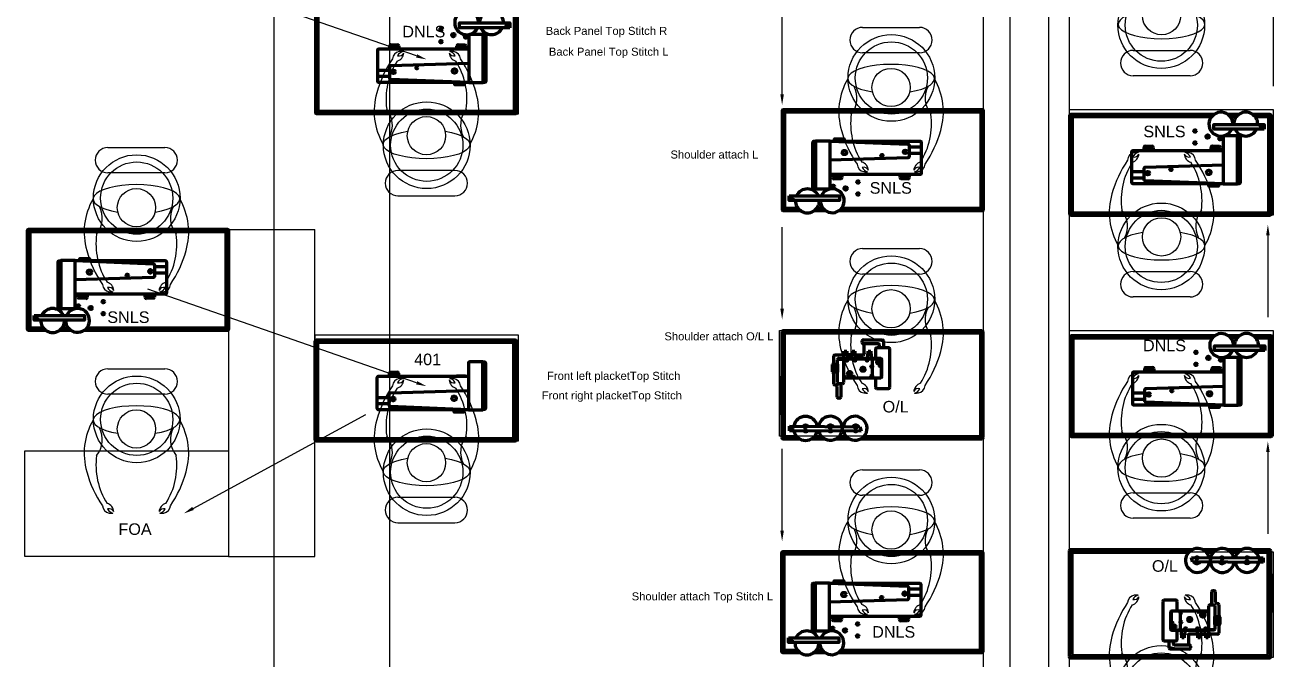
# Model space of a CAD drawing. Header units: feet. Extents: x 200 to 992, y 45 to 257.
# Drawn here: x 361.5 to 383.11, y 151.62 to 162.59 of the extents above; entities that cross this region are included whole.
import ezdxf

# ---------------------------------------------------------------- set-up
doc = ezdxf.new("R2010")
doc.units = ezdxf.units.FT
doc.header["$MEASUREMENT"] = 0
for name, color, linetype in [('401', 157, 'Continuous'), ('assembly operations', 80, 'Continuous'), ('beampillar', 80, 'Continuous'), ('dimension', 100, 'Continuous'), ('machines', 21, 'Continuous'), ('ol mc', 190, 'Continuous'), ('prep side', 220, 'Continuous'), ('shank', 77, 'Continuous')]:
    doc.layers.add(name, color=color, linetype=linetype)
doc.styles.get("Standard").update_dxf_attribs({"font": 'arial.ttf'})

# ---------------------------------------------------------------- blocks, each defined once
blk = doc.blocks.new('Arrow')
at = {"linetype": 'ByBlock', "lineweight": -2}
blk.add_lwpolyline([(19.992, 74.917), (15.339, 76.537)], dxfattribs=at)
blk.add_solid([(20.002, 74.945), (20.162, 74.858), (19.982, 74.889)])
blk = doc.blocks.new('arrow 2')
at = {"linetype": 'ByBlock', "lineweight": -2}
blk.add_lwpolyline([(16.121, 72.812), (19.11, 74.436)], dxfattribs=at)
blk.add_solid([(16.136, 72.785), (15.963, 72.726), (16.107, 72.838)])
blk = doc.blocks.new('snls block')
at = {"layer": 'machines', "linetype": 'ByBlock', "lineweight": 100}
for p, q in [((54.586, 84.152), (54.586, 84.133)), ((54.586, 84.152), (54.605, 84.152)), ((54.607, 84.133), (54.605, 84.152)), ((54.888, 84.077), (54.681, 84.077)), ((54.889, 83.97), (54.681, 83.97)), ((53.361, 83.553), (53.361, 83.605)), ((53.361, 83.605), (53.517, 83.605)), ((53.378, 83.57), (53.378, 83.605)), ((53.497, 83.533), (53.382, 83.533)), ((53.48, 83.549), (53.398, 83.549)), ((53.501, 83.605), (53.501, 83.57)), ((53.517, 83.605), (53.517, 83.553)), ((54.524, 83.553), (54.524, 83.605)), ((54.524, 83.605), (54.681, 83.605)), ((54.541, 83.57), (54.541, 83.605)), ((54.66, 83.533), (54.545, 83.533)), ((54.643, 83.549), (54.562, 83.549)), ((54.664, 83.605), (54.664, 83.57)), ((54.681, 83.605), (54.681, 83.553))]:
    blk.add_line(p, q, dxfattribs=at)
for points in [[(53.469, 82.981), (55.947, 82.981, 0.414214), (55.968, 83.002), (55.968, 84.703, 0.414214), (55.947, 84.724), (52.502, 84.724, 0.414214), (52.482, 84.703), (52.482, 83.002, 0.414214), (52.502, 82.981), (52.798, 82.981)], [(53.513, 83.023), (55.905, 83.023, 0.414214), (55.926, 83.043), (55.926, 84.662, 0.414214), (55.905, 84.683), (52.544, 84.683, 0.414214), (52.523, 84.662), (52.523, 83.043, 0.414214), (52.544, 83.023), (52.755, 83.023)]]:
    blk.add_lwpolyline(points, format="xyb", dxfattribs=at)
for points in [[(53.063, 83.355), (53.037, 83.355, -0.414214), (53.016, 83.375), (53.016, 84.161, -0.414214), (53.037, 84.182), (53.063, 84.182)], [(53.312, 84.185), (53.063, 84.185), (53.063, 83.355), (53.291, 83.355, 0.414214), (53.312, 83.375)], [(53.312, 84.185), (54.661, 84.131, -0.402601), (54.681, 84.11), (54.681, 83.914, -0.405445), (54.661, 83.893), (53.312, 83.853)], [(53.312, 84.185), (54.868, 84.185, -0.414214), (54.889, 84.164), (54.889, 83.624, -0.414214), (54.868, 83.604), (53.312, 83.604)]]:
    blk.add_lwpolyline(points, format="xyb", close=True, dxfattribs=at)
for points in [[(53.557, 84.185), (53.392, 84.185), (53.392, 84.225), (53.557, 84.225)], [(53.505, 84.185), (53.404, 84.185), (53.404, 84.222), (53.505, 84.222)], [(52.603, 83.237), (53.474, 83.237), (53.474, 83.154), (52.603, 83.154)], [(52.603, 83.237), (53.474, 83.237), (53.474, 83.154), (52.603, 83.154)]]:
    blk.add_lwpolyline(points, close=True, dxfattribs=at)
for points in [[(53.042, 82.981), (53.23, 82.981)], [(53.085, 83.023), (53.186, 83.023)]]:
    blk.add_lwpolyline(points, dxfattribs=at)
for centre, radius in [((53.56, 83.986), 0.0369), ((54.212, 83.931), 0.0196), ((54.613, 83.999), 0.0303), ((53.366, 83.399), 0.0206), ((53.796, 83.476), 0.0206), ((52.644, 83.202), 0.0219), ((52.644, 83.202), 0.0219), ((53.58, 83.365), 0.0285), ((53.796, 83.267), 0.0206)]:
    blk.add_circle(centre, radius, dxfattribs=at)
for centre, radius, start, end in [((53.382, 83.553), 0.0208, 180, 270), ((53.398, 83.57), 0.0208, 180, 270), ((53.48, 83.57), 0.0208, 270, 0), ((53.497, 83.553), 0.0208, 270, 0), ((54.545, 83.553), 0.0208, 180, 270), ((54.562, 83.57), 0.0208, 180, 270), ((54.643, 83.57), 0.0208, 270, 0), ((54.66, 83.553), 0.0208, 270, 0), ((52.92, 83.149), 0.207, 25.1747, 154.8253), ((53.35, 83.151), 0.207, 179.1324, 155.4718), ((52.92, 83.149), 0.207, 178.5457, 1.4543)]:
    blk.add_arc(centre, radius, start, end, dxfattribs=at)
blk = doc.blocks.new('sewing line')
for p, q in [((-157.5673, 17.10604), (-157.5673, 11.44597)), ((-157.5673, 17.10456), (-156.0673, 17.10456)), ((-156.0673, 11.44597), (-156.0673, 17.10604)), ((-157.5673, 11.44597), (-156.0673, 11.44597))]:
    blk.add_line(p, q)
for points in [[(-143.00379, 2.03551), (-143.00379, 65.14488), (-144.50379, 65.14488), (-144.50379, 2.03551)], [(-146.58825, 20.60349), (-145.60395, 20.60349)], [(-145.60395, 20.16416), (-146.58825, 20.16416)], [(-141.90364, 20.2062), (-140.91934, 20.2062)], [(-140.91934, 19.76687), (-141.90364, 19.76687)], [(-159.65176, 18.52398), (-158.66746, 18.52398)], [(-158.66746, 18.08465), (-159.65176, 18.08465)], [(-153.64682, 18.12736), (-154.63112, 18.12736)], [(-154.63112, 17.68803), (-153.64682, 17.68803)], [(-146.58825, 16.77352), (-145.60395, 16.77352)], [(-145.60395, 16.33419), (-146.58825, 16.33419)], [(-141.90364, 16.3762), (-140.91934, 16.3762)], [(-140.91934, 15.93687), (-141.90364, 15.93687)], [(-159.65176, 14.69398), (-158.66746, 14.69398)], [(-158.66746, 14.25465), (-159.65176, 14.25465)], [(-146.58825, 12.94352), (-145.60395, 12.94352)], [(-141.90364, 12.5462), (-140.91934, 12.5462)], [(-153.64682, 12.46728), (-154.63112, 12.46728)], [(-145.60395, 12.50419), (-146.58825, 12.50419)], [(-140.91934, 12.10687), (-141.90364, 12.10687)], [(-154.63112, 12.02953), (-153.64682, 12.02953)]]:
    blk.add_lwpolyline(points)
at = {"linetype": 'ByBlock', "lineweight": -2}
for points in [[(-139.48316, 20.99981), (-139.48316, 19.58635)], [(-147.98115, 19.44647), (-147.98115, 20.85993)], [(-147.98115, 15.73246), (-147.98115, 17.14592)], [(-139.57244, 17.00275), (-139.57244, 15.58929)], [(-147.98115, 11.89379), (-147.98115, 13.30725)], [(-139.57244, 13.2525), (-139.57244, 11.83904)]]:
    blk.add_lwpolyline(points, dxfattribs=at)
for points in [[(-152.54667, 20.93604), (-156.0673, 20.93604), (-156.0673, 19.10597), (-152.54667, 19.10597)], [(-143.00379, 19.18488), (-139.48316, 19.18488), (-139.48316, 17.35481), (-143.00379, 17.35481)], [(-144.50379, 13.52551), (-148.02443, 13.52551), (-148.02443, 15.35558), (-144.50379, 15.35558)], [(-143.00379, 15.35488), (-139.48316, 15.35488), (-139.48316, 13.52481), (-143.00379, 13.52481)], [(-152.54667, 15.27597), (-156.0673, 15.27597), (-156.0673, 13.4459), (-152.54667, 13.4459)], [(-157.5673, 11.44597), (-161.08794, 11.44597), (-161.08794, 13.27604), (-157.5673, 13.27604)], [(-143.00379, 11.52488), (-139.48316, 11.52488), (-139.48316, 9.69481), (-143.00379, 9.69481)]]:
    blk.add_lwpolyline(points, close=True)
for centre, radius in [((-141.41764, 20.64245), 0.75), ((-141.41764, 20.64245), 0.625), ((-141.41276, 20.80764), 0.3314), ((-146.08995, 19.72791), 0.75), ((-146.08995, 19.72791), 0.625), ((-146.09483, 19.56272), 0.3314), ((-154.13282, 18.56361), 0.75), ((-154.13282, 18.56361), 0.625), ((-154.1377, 18.7288), 0.3314), ((-159.15346, 17.6484), 0.75), ((-159.15346, 17.6484), 0.625), ((-159.15834, 17.48321), 0.3314), ((-141.41764, 16.81245), 0.75), ((-141.41764, 16.81245), 0.625), ((-141.41276, 16.97764), 0.3314), ((-146.08995, 15.89793), 0.75), ((-146.08995, 15.89793), 0.625), ((-146.09483, 15.73275), 0.3314), ((-159.15346, 13.8184), 0.75), ((-159.15346, 13.8184), 0.625), ((-159.15834, 13.65321), 0.3314), ((-154.13282, 12.90354), 0.75), ((-141.41764, 12.98245), 0.75), ((-154.13282, 12.90354), 0.625), ((-154.1377, 13.06873), 0.3314), ((-141.41764, 12.98245), 0.625), ((-141.41276, 13.14764), 0.3314), ((-146.08995, 12.06793), 0.75), ((-146.08995, 12.06793), 0.625), ((-146.09483, 11.90275), 0.3314), ((-141.41764, 9.15245), 0.75), ((-141.41764, 9.15245), 0.625)]:
    blk.add_circle(centre, radius)
for centre, radius, start, end in [((-146.58825, 20.38383), 0.21966, 90, 270), ((-145.60395, 20.38383), 0.21966, 270, 90), ((-154.5856, 20.0467), 0.14081, 100.122504, 175.609876), ((-154.68995, 20.1735), 0.16061, 285.828882, 355.212594), ((-154.50654, 20.04566), 0.1464, 104.680297, 152.481191), ((-154.61033, 20.19857), 0.08916, 253.018909, 334.439991), ((-154.5559, 19.46855), 0.71883, 89.022524, 94.34402), ((-153.66507, 20.19857), 0.08916, 205.560009, 286.981091), ((-153.58545, 20.1735), 0.16061, 184.787406, 254.171118), ((-153.7195, 19.46855), 0.71883, 85.65598, 90.977476), ((-153.76887, 20.04566), 0.1464, 27.518809, 75.319703), ((-153.6898, 20.0467), 0.14081, 4.390124, 79.877496), ((-141.90364, 19.98653), 0.21966, 90, 270), ((-140.91934, 19.98653), 0.21966, 270, 90), ((-153.13609, 18.9674), 1.92771, 145.564527, 164.848863), ((-153.60663, 19.35915), 1.23125, 147.594752, 187.866058), ((-154.66878, 19.35915), 1.23125, 352.133942, 32.405248), ((-155.13931, 18.9674), 1.92771, 15.151137, 34.435473), ((-145.87132, 19.14091), 1.12909, 149.566063, 196.497517), ((-146.31834, 19.14091), 1.12909, 343.502483, 30.433937), ((-153.91419, 19.15061), 1.12909, 163.502483, 210.433937), ((-154.36122, 19.15061), 1.12909, 329.566063, 16.497517), ((-147.12616, 19.37834), 0.44097, 321.008421, 27.632528), ((-145.0635, 19.37834), 0.44097, 152.367472, 218.991579), ((-155.16903, 18.91318), 0.44097, 332.367472, 38.991579), ((-153.10637, 18.91318), 0.44097, 141.008421, 207.632528), ((-145.56376, 18.93237), 1.23125, 172.133942, 212.405248), ((-146.6259, 18.93237), 1.23125, 327.594752, 7.866058), ((-145.09322, 19.32412), 1.92771, 195.151137, 214.435473), ((-147.09644, 19.32412), 1.92771, 325.564527, 344.848863), ((-159.65176, 18.30432), 0.21966, 90, 270), ((-158.66746, 18.30432), 0.21966, 270, 90), ((-141.86066, 18.29554), 0.14081, 100.122504, 175.609876), ((-141.96501, 18.42234), 0.16061, 285.828882, 355.212594), ((-141.78159, 18.2945), 0.1464, 104.680297, 152.481191), ((-141.88539, 18.44741), 0.08916, 253.018909, 334.439991), ((-141.83096, 17.71739), 0.71883, 89.022524, 94.34402), ((-140.94013, 18.44741), 0.08916, 205.560009, 286.981091), ((-140.86051, 18.42234), 0.16061, 184.787406, 254.171118), ((-140.99456, 17.71739), 0.71883, 85.65598, 90.977476), ((-141.04393, 18.2945), 0.1464, 27.518809, 75.319703), ((-140.96486, 18.29554), 0.14081, 4.390124, 79.877496), ((-146.54273, 18.24482), 0.14081, 184.390124, 259.877496), ((-146.64708, 18.11802), 0.16061, 4.787406, 74.171118), ((-146.56746, 18.09295), 0.08916, 25.560009, 106.981091), ((-146.46366, 18.24586), 0.1464, 207.518809, 255.319703), ((-145.54258, 18.11802), 0.16061, 105.828882, 175.212594), ((-145.6222, 18.09295), 0.08916, 73.018909, 154.439991), ((-145.726, 18.24586), 0.1464, 284.680297, 332.481191), ((-145.64693, 18.24482), 0.14081, 280.122504, 355.609876), ((-140.41115, 17.21624), 1.92771, 145.564527, 164.848863), ((-140.88169, 17.60799), 1.23125, 147.594752, 187.866058), ((-141.94383, 17.60799), 1.23125, 352.133942, 32.405248), ((-142.41437, 17.21624), 1.92771, 15.151137, 34.435473), ((-154.63112, 17.90769), 0.21966, 90, 270), ((-153.64682, 17.90769), 0.21966, 270, 90), ((-146.51303, 18.82297), 0.71883, 265.65598, 270.977476), ((-145.67663, 18.82297), 0.71883, 269.022524, 274.34402), ((-141.18924, 17.39945), 1.12909, 163.502483, 210.433937), ((-141.63627, 17.39945), 1.12909, 329.566063, 16.497517), ((-158.93482, 17.0614), 1.12909, 149.566063, 196.497517), ((-160.18967, 17.29883), 0.44097, 321.008421, 27.632528), ((-158.12701, 17.29883), 0.44097, 152.367472, 218.991579), ((-159.38185, 17.0614), 1.12909, 343.502483, 30.433937), ((-142.44409, 17.16202), 0.44097, 332.367472, 38.991579), ((-140.38143, 17.16202), 0.44097, 141.008421, 207.632528), ((-158.62726, 16.85286), 1.23125, 172.133942, 212.405248), ((-159.68941, 16.85286), 1.23125, 327.594752, 7.866058), ((-158.15673, 17.24461), 1.92771, 195.151137, 214.435473), ((-160.15995, 17.24461), 1.92771, 325.564527, 344.848863), ((-146.58825, 16.55385), 0.21966, 90, 270), ((-145.60395, 16.55385), 0.21966, 270, 90), ((-141.90364, 16.15653), 0.21966, 90, 270), ((-140.91934, 16.15653), 0.21966, 270, 90), ((-159.60623, 16.16531), 0.14081, 184.390124, 259.877496), ((-159.71059, 16.03851), 0.16061, 4.787406, 74.171118), ((-159.63097, 16.01344), 0.08916, 25.560009, 106.981091), ((-159.52717, 16.16635), 0.1464, 207.518809, 255.319703), ((-159.57653, 16.74346), 0.71883, 265.65598, 270.977476), ((-158.60608, 16.03851), 0.16061, 105.828882, 175.212594), ((-158.68571, 16.01344), 0.08916, 73.018909, 154.439991), ((-158.7895, 16.16635), 0.1464, 284.680297, 332.481191), ((-158.74014, 16.74346), 0.71883, 269.022524, 274.34402), ((-158.71044, 16.16531), 0.14081, 280.122504, 355.609876), ((-145.87132, 15.31094), 1.12909, 149.566063, 196.497517), ((-146.31834, 15.31094), 1.12909, 343.502483, 30.433937), ((-147.12616, 15.54837), 0.44097, 321.008421, 27.632528), ((-145.0635, 15.54837), 0.44097, 152.367472, 218.991579), ((-145.56376, 15.1024), 1.23125, 172.133942, 212.405248), ((-146.6259, 15.1024), 1.23125, 327.594752, 7.866058), ((-145.09322, 15.49415), 1.92771, 195.151137, 214.435473), ((-147.09644, 15.49415), 1.92771, 325.564527, 344.848863), ((-159.65176, 14.47432), 0.21966, 90, 270), ((-158.66746, 14.47432), 0.21966, 270, 90), ((-154.5856, 14.38662), 0.14081, 100.122504, 175.609876), ((-154.68995, 14.51343), 0.16061, 285.828882, 355.212594), ((-154.50654, 14.38558), 0.1464, 104.680297, 152.481191), ((-154.61033, 14.53849), 0.08916, 253.018909, 334.439991), ((-154.5559, 13.80847), 0.71883, 89.022524, 94.34402), ((-153.66507, 14.53849), 0.08916, 205.560009, 286.981091), ((-153.58545, 14.51343), 0.16061, 184.787406, 254.171118), ((-153.7195, 13.80847), 0.71883, 85.65598, 90.977476), ((-153.76887, 14.38558), 0.1464, 27.518809, 75.319703), ((-153.6898, 14.38662), 0.14081, 4.390124, 79.877496), ((-140.41115, 13.38624), 1.92771, 145.564527, 164.848863), ((-141.86066, 14.46554), 0.14081, 100.122504, 175.609876), ((-141.96501, 14.59234), 0.16061, 285.828882, 355.212594), ((-141.78159, 14.4645), 0.1464, 104.680297, 152.481191), ((-141.88539, 14.61741), 0.08916, 253.018909, 334.439991), ((-141.83096, 13.88739), 0.71883, 89.022524, 94.34402), ((-140.94013, 14.61741), 0.08916, 205.560009, 286.981091), ((-140.86051, 14.59234), 0.16061, 184.787406, 254.171118), ((-140.99456, 13.88739), 0.71883, 85.65598, 90.977476), ((-141.04393, 14.4645), 0.1464, 27.518809, 75.319703), ((-140.96486, 14.46554), 0.14081, 4.390124, 79.877496), ((-142.41437, 13.38624), 1.92771, 15.151137, 34.435473), ((-153.13609, 13.30733), 1.92771, 145.564527, 164.848863), ((-153.60663, 13.69908), 1.23125, 147.594752, 187.866058), ((-154.66878, 13.69908), 1.23125, 352.133942, 32.405248), ((-155.13931, 13.30733), 1.92771, 15.151137, 34.435473), ((-146.54273, 14.41485), 0.14081, 184.390124, 259.877496), ((-146.64708, 14.28804), 0.16061, 4.787406, 74.171118), ((-146.56746, 14.26298), 0.08916, 25.560009, 106.981091), ((-146.46366, 14.41589), 0.1464, 207.518809, 255.319703), ((-146.51303, 14.993), 0.71883, 265.65598, 270.977476), ((-145.54258, 14.28804), 0.16061, 105.828882, 175.212594), ((-145.6222, 14.26298), 0.08916, 73.018909, 154.439991), ((-145.726, 14.41589), 0.1464, 284.680297, 332.481191), ((-145.67663, 14.993), 0.71883, 269.022524, 274.34402), ((-145.64693, 14.41485), 0.14081, 280.122504, 355.609876), ((-140.88169, 13.77799), 1.23125, 147.594752, 187.866058), ((-141.94383, 13.77799), 1.23125, 352.133942, 32.405248), ((-141.18924, 13.56945), 1.12909, 163.502483, 210.433937), ((-141.63627, 13.56945), 1.12909, 329.566063, 16.497517), ((-158.93482, 13.2314), 1.12909, 149.566063, 196.497517), ((-160.18967, 13.46883), 0.44097, 321.008421, 27.632528), ((-158.12701, 13.46883), 0.44097, 152.367472, 218.991579), ((-159.38185, 13.2314), 1.12909, 343.502483, 30.433937), ((-153.91419, 13.49053), 1.12909, 163.502483, 210.433937), ((-154.36122, 13.49053), 1.12909, 329.566063, 16.497517), ((-155.16903, 13.25311), 0.44097, 332.367472, 38.991579), ((-153.10637, 13.25311), 0.44097, 141.008421, 207.632528), ((-142.44409, 13.33202), 0.44097, 332.367472, 38.991579), ((-140.38143, 13.33202), 0.44097, 141.008421, 207.632528), ((-158.62726, 13.02286), 1.23125, 172.133942, 212.405248), ((-159.68941, 13.02286), 1.23125, 327.594752, 7.866058), ((-158.15673, 13.41461), 1.92771, 195.151137, 214.435473), ((-160.15995, 13.41461), 1.92771, 325.564527, 344.848863), ((-146.58825, 12.72385), 0.21966, 90, 270), ((-145.60395, 12.72385), 0.21966, 270, 90), ((-141.90364, 12.32653), 0.21966, 90, 270), ((-140.91934, 12.32653), 0.21966, 270, 90), ((-159.60623, 12.33531), 0.14081, 184.390124, 259.877496), ((-159.71059, 12.20851), 0.16061, 4.787406, 74.171118), ((-158.60608, 12.20851), 0.16061, 105.828882, 175.212594), ((-158.71044, 12.33531), 0.14081, 280.122504, 355.609876), ((-154.63112, 12.2492), 0.21966, 90, 270), ((-153.64682, 12.2492), 0.21966, 270, 90), ((-159.63097, 12.18344), 0.08916, 25.560009, 106.981091), ((-159.52717, 12.33635), 0.1464, 207.518809, 255.319703), ((-159.57653, 12.91346), 0.71883, 265.65598, 270.977476), ((-158.68571, 12.18344), 0.08916, 73.018909, 154.439991), ((-158.7895, 12.33635), 0.1464, 284.680297, 332.481191), ((-158.74014, 12.91346), 0.71883, 269.022524, 274.34402), ((-145.87132, 11.48094), 1.12909, 149.566063, 196.497517), ((-147.12616, 11.71837), 0.44097, 321.008421, 27.632528), ((-145.0635, 11.71837), 0.44097, 152.367472, 218.991579), ((-146.31834, 11.48094), 1.12909, 343.502483, 30.433937), ((-145.56376, 11.2724), 1.23125, 172.133942, 212.405248), ((-146.6259, 11.2724), 1.23125, 327.594752, 7.866058), ((-145.09322, 11.66415), 1.92771, 195.151137, 214.435473), ((-147.09644, 11.66415), 1.92771, 325.564527, 344.848863), ((-146.64708, 10.45804), 0.16061, 4.787406, 74.171118), ((-145.54258, 10.45804), 0.16061, 105.828882, 175.212594), ((-140.41115, 9.55624), 1.92771, 145.564527, 164.848863), ((-140.88169, 9.94799), 1.23125, 147.594752, 187.866058), ((-141.86066, 10.63554), 0.14081, 100.122504, 175.609876), ((-141.96501, 10.76234), 0.16061, 285.828882, 355.212594), ((-141.78159, 10.6345), 0.1464, 104.680297, 152.481191), ((-141.88539, 10.78741), 0.08916, 253.018909, 334.439991), ((-141.83096, 10.05739), 0.71883, 89.022524, 94.34402), ((-140.94013, 10.78741), 0.08916, 205.560009, 286.981091), ((-140.86051, 10.76234), 0.16061, 184.787406, 254.171118), ((-140.99456, 10.05739), 0.71883, 85.65598, 90.977476), ((-141.04393, 10.6345), 0.1464, 27.518809, 75.319703), ((-140.96486, 10.63554), 0.14081, 4.390124, 79.877496), ((-141.94383, 9.94799), 1.23125, 352.133942, 32.405248), ((-142.41437, 9.55624), 1.92771, 15.151137, 34.435473), ((-146.54273, 10.58485), 0.14081, 184.390124, 259.877496), ((-146.56746, 10.43298), 0.08916, 25.560009, 106.981091), ((-146.46366, 10.58589), 0.1464, 207.518809, 255.319703), ((-146.51303, 11.163), 0.71883, 265.65598, 270.977476), ((-145.6222, 10.43298), 0.08916, 73.018909, 154.439991), ((-145.726, 10.58589), 0.1464, 284.680297, 332.481191), ((-145.67663, 11.163), 0.71883, 269.022524, 274.34402), ((-145.64693, 10.58485), 0.14081, 280.122504, 355.609876), ((-141.18924, 9.73945), 1.12909, 163.502483, 210.433937), ((-141.63627, 9.73945), 1.12909, 329.566063, 16.497517), ((-142.44409, 9.50202), 0.44097, 332.367472, 38.991579), ((-140.38143, 9.50202), 0.44097, 141.008421, 207.632528)]:
    blk.add_arc(centre, radius, start, end)
for centre, major_axis in [((-141.41276, 20.65751), (0.75, 0)), ((-146.09483, 19.71285), (-0.75, 0)), ((-159.15834, 17.63334), (-0.75, 0)), ((-141.41276, 16.82751), (0.75, 0)), ((-146.09483, 15.88287), (-0.75, 0)), ((-159.15834, 13.80334), (-0.75, 0)), ((-141.41276, 12.99751), (0.75, 0)), ((-146.09483, 12.05287), (-0.75, 0))]:
    blk.add_ellipse(centre, major_axis=major_axis, ratio=0.33333333, start_param=2.01554376, end_param=7.4092342)
at = {"extrusion": (0, 0, -1)}
for centre in [(-154.1377, 18.57867), (-154.1377, 12.9186)]:
    blk.add_ellipse(centre, major_axis=(-0.75, 0), ratio=0.33333333, start_param=2.01554376, end_param=7.4092342, dxfattribs=at)
at = {"linetype": 'ByBlock'}
for points in [[(-147.95032, 19.44647), (-147.98115, 19.26147), (-148.01198, 19.44647)], [(-139.5416, 17.00275), (-139.57244, 17.18775), (-139.60327, 17.00275)], [(-147.95032, 15.73246), (-147.98115, 15.54746), (-148.01198, 15.73246)], [(-139.5416, 13.2525), (-139.57244, 13.4375), (-139.60327, 13.2525)], [(-147.95032, 11.89379), (-147.98115, 11.70879), (-148.01198, 11.89379)]]:
    blk.add_solid(points, dxfattribs=at)
at = {"layer": '401', "linetype": 'ByBlock', "lineweight": 100}
for p, q in [((-154.78044, 14.56539), (-154.78044, 14.61661)), ((-154.62411, 14.56539), (-154.78044, 14.56539)), ((-154.76384, 14.56539), (-154.76384, 14.60001)), ((-154.75969, 14.63736), (-154.64486, 14.63736)), ((-154.74309, 14.62076), (-154.66146, 14.62076)), ((-154.64071, 14.60001), (-154.64071, 14.56539)), ((-154.62411, 14.61661), (-154.62411, 14.56539)), ((-153.4609, 14.56539), (-153.61723, 14.56539)), ((-154.98915, 14.19961), (-154.7808, 14.19961)), ((-154.98824, 14.0934), (-154.7808, 14.0934)), ((-154.70701, 14.03677), (-154.70438, 14.01842)), ((-154.68557, 14.01842), (-154.70438, 14.01842)), ((-154.68557, 14.01842), (-154.68557, 14.03677))]:
    blk.add_line(p, q, dxfattribs=at)
for points in [[(-153.56862, 15.1889), (-156.04655, 15.1889, 0.41421356), (-156.0673, 15.16815), (-156.0673, 13.46665, 0.41421356), (-156.04655, 13.4459), (-152.60205, 13.4459, 0.41421356), (-152.5813, 13.46665), (-152.5813, 15.16815, 0.41421356), (-152.60205, 15.1889), (-153.56862, 15.1889)], [(-153.6124, 15.1474), (-156.00505, 15.1474, 0.41421356), (-156.0258, 15.12665), (-156.0258, 13.50815, 0.41421356), (-156.00505, 13.4874), (-152.64355, 13.4874, 0.41421356), (-152.6228, 13.50815), (-152.6228, 15.12665, 0.41421356), (-152.64355, 15.1474), (-153.6124, 15.1474)]]:
    blk.add_lwpolyline(points, format="xyb", dxfattribs=at)
for points in [[(-153.4113, 13.9854), (-153.1623, 13.9854), (-153.1623, 14.8154), (-153.39055, 14.8154, 0.41421356), (-153.4113, 14.79465)], [(-153.1623, 14.8154), (-153.13636, 14.8154, -0.41421356), (-153.11561, 14.79465), (-153.11561, 14.00862, -0.41421356), (-153.13636, 13.98787), (-153.1623, 13.98787)], [(-153.4113, 13.9854), (-154.96755, 13.9854, -0.41421356), (-154.9883, 14.00615), (-154.9883, 14.54565, -0.41421356), (-154.96755, 14.5664), (-153.4113, 14.5664)], [(-153.4113, 13.9854), (-154.76088, 14.03915, -0.4026014), (-154.7808, 14.05988), (-154.7808, 14.25612, -0.40544502), (-154.76067, 14.27686), (-153.4113, 14.3174)]]:
    blk.add_lwpolyline(points, format="xyb", close=True, dxfattribs=at)
for points in [[(-153.65673, 13.98486), (-153.49138, 13.98486), (-153.49138, 13.94508), (-153.65673, 13.94508)], [(-153.60468, 13.98486), (-153.50363, 13.98486), (-153.50363, 13.94814), (-153.60468, 13.94814)]]:
    blk.add_lwpolyline(points, close=True, dxfattribs=at)
for centre, radius in [((-154.71313, 14.17148), 0.0303), ((-153.65979, 14.18372), 0.03686)]:
    blk.add_circle(centre, radius, dxfattribs=at)
for centre, start, end in [((-154.75969, 14.61661), 90, 180), ((-154.74309, 14.60001), 90, 180), ((-154.66146, 14.60001), 0, 90), ((-154.64486, 14.61661), 0, 90)]:
    blk.add_arc(centre, 0.02075, start, end, dxfattribs=at)
at = {"layer": 'dimension', "linetype": 'ByBlock', "lineweight": -2}
for points in [[(-144.03531, 3.12531), (-144.03531, 52.03519)], [(-143.37074, 42.20333), (-143.37074, 2.94031)]]:
    blk.add_lwpolyline(points, dxfattribs=at)
at = {"layer": 'ol mc', "linetype": 'ByBlock', "lineweight": 100}
for p, q in [((-144.52019, 15.34972), (-147.96469, 15.34972)), ((-147.98544, 15.32897), (-147.98544, 14.56637)), ((-147.94394, 15.28747), (-147.94394, 14.6089)), ((-144.56169, 15.30822), (-147.92319, 15.30822)), ((-146.59597, 15.14636), (-146.59597, 15.1771)), ((-146.57522, 15.19785), (-146.51108, 15.19785)), ((-146.31737, 15.12561), (-146.57522, 15.12561)), ((-146.5625, 14.95856), (-146.5625, 15.12561)), ((-146.51108, 15.19785), (-146.24612, 15.19785)), ((-146.22537, 15.1771), (-146.22537, 15.05819)), ((-144.54094, 13.54447), (-144.54094, 15.28747)), ((-144.49944, 13.50297), (-144.49944, 15.32897)), ((-147.08797, 14.77527), (-147.08797, 14.91706)), ((-147.06722, 14.93781), (-146.9815, 14.93781)), ((-146.9815, 14.93781), (-146.9521, 14.93781)), ((-146.9521, 14.93781), (-146.91117, 14.93781)), ((-146.91117, 14.87144), (-146.91117, 14.95131)), ((-146.85333, 14.95131), (-146.91117, 14.95131)), ((-146.85333, 14.94301), (-146.91117, 14.94301)), ((-146.9048, 14.95131), (-146.9048, 15.00145)), ((-146.9048, 15.00145), (-146.8609, 15.00145)), ((-146.8609, 14.95131), (-146.9048, 14.95131)), ((-146.89577, 14.95131), (-146.89577, 15.00145)), ((-146.88705, 14.95131), (-146.88705, 15.00145)), ((-146.87834, 14.95131), (-146.87834, 15.00145)), ((-146.86914, 14.95131), (-146.86914, 15.00145)), ((-146.8609, 15.00145), (-146.8609, 14.95131)), ((-146.85333, 14.95131), (-146.85333, 14.87144)), ((-146.85333, 14.93781), (-146.80063, 14.93781)), ((-146.85333, 14.93781), (-146.77622, 14.93781)), ((-146.77622, 14.93781), (-146.85333, 14.93781)), ((-146.77622, 14.87144), (-146.77622, 14.95131)), ((-146.71838, 14.95131), (-146.77622, 14.95131)), ((-146.71838, 14.94301), (-146.77622, 14.94301)), ((-146.76925, 14.95131), (-146.76925, 15.00145)), ((-146.76925, 15.00145), (-146.72536, 15.00145)), ((-146.72536, 14.95131), (-146.76925, 14.95131)), ((-146.76093, 14.95131), (-146.76093, 15.00145)), ((-146.75316, 14.95131), (-146.75316, 15.00145)), ((-146.74658, 14.95131), (-146.74658, 15.00145)), ((-146.7397, 14.95131), (-146.7397, 15.00145)), ((-146.73253, 14.95131), (-146.73253, 15.00145)), ((-146.72536, 15.00145), (-146.72536, 14.95131)), ((-146.71838, 14.95131), (-146.71838, 14.87144)), ((-146.71838, 14.93781), (-146.63163, 14.93781)), ((-146.63163, 14.93781), (-146.57379, 14.93781)), ((-146.57379, 14.93781), (-146.5708, 14.93781)), ((-146.5625, 14.95856), (-146.5625, 14.94611)), ((-146.49668, 14.87144), (-146.49668, 14.95131)), ((-146.43884, 14.95131), (-146.49668, 14.95131)), ((-146.43884, 14.94301), (-146.49668, 14.94301)), ((-146.49055, 14.95131), (-146.49055, 15.00145)), ((-146.49055, 15.00145), (-146.44666, 15.00145)), ((-146.44666, 14.95131), (-146.49055, 14.95131)), ((-146.48499, 14.95131), (-146.48499, 15.00145)), ((-146.47782, 14.95131), (-146.47782, 15.00145)), ((-146.46974, 14.95131), (-146.46974, 15.00145)), ((-146.46167, 14.95131), (-146.46167, 15.00145)), ((-146.4539, 14.95131), (-146.4539, 15.00145)), ((-146.44666, 15.00145), (-146.44666, 14.95131)), ((-146.43884, 14.95131), (-146.43884, 14.87144)), ((-146.36661, 15.03744), (-146.36661, 14.87144)), ((-146.13836, 15.05819), (-146.34586, 15.05819)), ((-146.30558, 15.05819), (-146.34586, 15.05819)), ((-146.29662, 15.05819), (-146.29662, 15.10486)), ((-146.11761, 14.37344), (-146.11761, 15.03744)), ((-147.10713, 14.64392), (-147.10713, 14.76697)), ((-147.09883, 14.77527), (-147.02037, 14.77527)), ((-147.055, 14.76952), (-147.0716, 14.76952)), ((-147.055, 14.76066), (-147.0716, 14.76066)), ((-147.055, 14.74946), (-147.0716, 14.74946)), ((-147.05453, 14.73826), (-147.07113, 14.73826)), ((-147.05453, 14.72753), (-147.07113, 14.72753)), ((-147.05453, 14.71727), (-147.07113, 14.71727)), ((-147.05453, 14.7056), (-147.07113, 14.7056)), ((-147.07077, 14.63562), (-147.07077, 14.77527)), ((-147.05413, 14.69347), (-147.07073, 14.69347)), ((-147.05417, 14.63562), (-147.05417, 14.77527)), ((-147.02037, 14.4549), (-147.02037, 14.85069)), ((-147.02037, 14.77527), (-147.02037, 14.63562)), ((-146.99962, 14.87144), (-146.91642, 14.87144)), ((-146.99962, 14.86314), (-146.91642, 14.86314)), ((-146.27317, 14.87144), (-146.91642, 14.87144)), ((-146.91642, 14.87144), (-146.91642, 14.53944)), ((-146.91642, 14.87144), (-146.91642, 14.4549)), ((-146.26072, 14.86314), (-146.91642, 14.86314)), ((-146.85333, 14.87144), (-146.91117, 14.87144)), ((-146.71838, 14.87144), (-146.77622, 14.87144)), ((-146.36661, 14.87144), (-146.68634, 14.87144)), ((-146.43884, 14.87144), (-146.49668, 14.87144)), ((-146.44556, 14.73105), (-146.44556, 14.73729)), ((-146.43884, 14.87144), (-146.43884, 14.8725)), ((-146.43884, 14.8725), (-146.43884, 14.8725)), ((-146.43884, 14.8725), (-146.43884, 14.87144)), ((-146.43884, 14.87144), (-146.43884, 14.87144)), ((-146.43726, 14.74559), (-146.41842, 14.74559)), ((-146.41842, 14.72275), (-146.43726, 14.72275)), ((-146.41842, 14.53944), (-146.41842, 14.87144)), ((-146.41842, 14.74559), (-146.41842, 14.72275)), ((-146.26072, 14.54359), (-146.26072, 14.86729)), ((-146.25242, 14.56019), (-146.25242, 14.85069)), ((-147.98544, 13.89552), (-147.98544, 14.56637)), ((-147.94394, 14.6089), (-147.94394, 13.85166)), ((-147.02037, 14.63562), (-147.09883, 14.63562)), ((-147.08797, 14.43112), (-147.08797, 14.63562)), ((-147.05453, 14.64495), (-147.07113, 14.64495)), ((-147.05417, 14.63562), (-147.07077, 14.63562)), ((-147.05413, 14.68228), (-147.07073, 14.68228)), ((-147.05413, 14.66921), (-147.07073, 14.66921)), ((-147.05407, 14.65708), (-147.07067, 14.65708)), ((-146.91642, 14.53944), (-146.27317, 14.53944)), ((-146.90662, 14.53944), (-146.90662, 14.55398)), ((-146.87948, 14.53944), (-146.90662, 14.53944)), ((-146.89832, 14.56228), (-146.88778, 14.56228)), ((-146.87948, 14.55398), (-146.87948, 14.53944)), ((-146.75284, 14.53944), (-146.75284, 14.55398)), ((-146.7257, 14.53944), (-146.75284, 14.53944)), ((-146.74454, 14.56228), (-146.734, 14.56228)), ((-146.7257, 14.55398), (-146.7257, 14.53944)), ((-146.44556, 14.56118), (-146.44556, 14.56742)), ((-146.43726, 14.57572), (-146.41842, 14.57572)), ((-146.41842, 14.55288), (-146.43726, 14.55288)), ((-146.41842, 14.57572), (-146.41842, 14.55288)), ((-146.36661, 14.53944), (-146.36661, 14.37344)), ((-147.04773, 14.41037), (-147.06722, 14.41037)), ((-147.02698, 14.20586), (-147.02698, 14.38962)), ((-146.93717, 14.43415), (-146.99962, 14.43415)), ((-146.966, 14.43415), (-146.966, 14.20586)), ((-146.34586, 14.35269), (-146.13836, 14.35269)), ((-146.98675, 14.18511), (-147.00623, 14.18511)), ((-147.98544, 13.89552), (-147.98544, 13.50297)), ((-147.94394, 13.85166), (-147.94394, 13.54447)), ((-147.85546, 13.70076), (-146.63374, 13.69043)), ((-147.85546, 13.61776), (-147.85546, 13.70076)), ((-146.61517, 13.61452), (-147.85546, 13.61776)), ((-146.63374, 13.69043), (-146.61517, 13.61452)), ((-147.96469, 13.48222), (-147.67865, 13.48222)), ((-147.92319, 13.52372), (-147.73011, 13.52372)), ((-147.47293, 13.48222), (-147.24531, 13.48222)), ((-147.42147, 13.52372), (-147.29865, 13.52372)), ((-147.04722, 13.48222), (-146.81904, 13.48222)), ((-146.99388, 13.52372), (-146.8717, 13.52372)), ((-146.6182, 13.48222), (-144.52019, 13.48222)), ((-146.56554, 13.52372), (-144.56169, 13.52372)), ((-143.00983, 11.53731), (-143.00983, 9.71131)), ((-140.89106, 11.55806), (-142.98908, 11.55806)), ((-142.96833, 11.49581), (-142.96833, 9.75281)), ((-140.94372, 11.51656), (-142.94758, 11.51656)), ((-140.46205, 11.55806), (-140.69022, 11.55806)), ((-140.51539, 11.51656), (-140.63757, 11.51656)), ((-140.03634, 11.55806), (-140.26396, 11.55806)), ((-140.0878, 11.51656), (-140.21062, 11.51656)), ((-139.54458, 11.55806), (-139.83062, 11.55806)), ((-139.58608, 11.51656), (-139.77915, 11.51656)), ((-139.56533, 11.18861), (-139.56533, 11.49581)), ((-139.52383, 11.14475), (-139.52383, 11.53731)), ((-140.87553, 11.34984), (-140.8941, 11.42576)), ((-140.8941, 11.42576), (-139.6538, 11.42252)), ((-139.6538, 11.33952), (-140.87553, 11.34984)), ((-139.6538, 11.42252), (-139.6538, 11.33952)), ((-139.56533, 10.43137), (-139.56533, 11.18861)), ((-139.52383, 11.14475), (-139.52383, 10.47391)), ((-140.54327, 10.60612), (-140.54327, 10.83441)), ((-140.52252, 10.85516), (-140.50303, 10.85516)), ((-140.48228, 10.83441), (-140.48228, 10.65066)), ((-141.39165, 10.66683), (-141.39165, 10.00283)), ((-141.1634, 10.68758), (-141.3709, 10.68758)), ((-141.14265, 10.50083), (-141.14265, 10.66683)), ((-140.5721, 10.60612), (-140.50964, 10.60612)), ((-140.46153, 10.62991), (-140.44205, 10.62991)), ((-140.4213, 10.60916), (-140.4213, 10.40465)), ((-141.25685, 10.48008), (-141.25685, 10.18958)), ((-141.24855, 10.49668), (-141.24855, 10.17298)), ((-140.59285, 10.50083), (-141.2361, 10.50083)), ((-141.09085, 10.50083), (-141.09085, 10.16883)), ((-141.09085, 10.4874), (-141.072, 10.4874)), ((-141.09085, 10.46456), (-141.09085, 10.4874)), ((-141.072, 10.46456), (-141.09085, 10.46456)), ((-141.0637, 10.4791), (-141.0637, 10.47286)), ((-140.78357, 10.50083), (-140.75642, 10.50083)), ((-140.78357, 10.48629), (-140.78357, 10.50083)), ((-140.76472, 10.47799), (-140.77527, 10.47799)), ((-140.75642, 10.50083), (-140.75642, 10.48629)), ((-140.62979, 10.50083), (-140.60264, 10.50083)), ((-140.62979, 10.48629), (-140.62979, 10.50083)), ((-140.61094, 10.47799), (-140.62149, 10.47799)), ((-140.60264, 10.50083), (-140.60264, 10.48629)), ((-140.59285, 10.16883), (-140.59285, 10.58537)), ((-140.59285, 10.16883), (-140.59285, 10.50083)), ((-140.48889, 10.58537), (-140.48889, 10.18958)), ((-140.48889, 10.40465), (-140.41044, 10.40465)), ((-140.48889, 10.265), (-140.48889, 10.40465)), ((-140.4552, 10.38319), (-140.4386, 10.38319)), ((-140.45513, 10.37106), (-140.43853, 10.37106)), ((-140.45509, 10.40465), (-140.45509, 10.265)), ((-140.45509, 10.40465), (-140.43849, 10.40465)), ((-140.45473, 10.39532), (-140.43813, 10.39532)), ((-140.43849, 10.40465), (-140.43849, 10.265)), ((-140.40214, 10.39635), (-140.40214, 10.2733)), ((-139.56533, 9.75281), (-139.56533, 10.43137)), ((-139.52383, 9.71131), (-139.52383, 10.47391)), ((-141.24855, 10.17713), (-140.59285, 10.17713)), ((-141.2361, 10.16883), (-140.59285, 10.16883)), ((-141.14265, 10.00283), (-141.14265, 10.16883)), ((-141.14265, 10.16883), (-140.82293, 10.16883)), ((-141.09085, 10.31752), (-141.072, 10.31752)), ((-141.09085, 10.29468), (-141.09085, 10.31752)), ((-141.072, 10.29468), (-141.09085, 10.29468)), ((-141.07043, 10.08896), (-141.07043, 10.16883)), ((-141.07043, 10.16883), (-141.01259, 10.16883)), ((-141.07043, 10.16883), (-141.07043, 10.16883)), ((-141.07043, 10.16883), (-141.07043, 10.16777)), ((-141.07043, 10.16777), (-141.07043, 10.16883)), ((-141.07043, 10.16777), (-141.07043, 10.16777)), ((-141.0637, 10.30922), (-141.0637, 10.30298)), ((-141.01259, 10.16883), (-141.01259, 10.08896)), ((-140.79088, 10.08896), (-140.79088, 10.16883)), ((-140.79088, 10.16883), (-140.73305, 10.16883)), ((-140.73305, 10.16883), (-140.73305, 10.08896)), ((-140.65593, 10.08896), (-140.65593, 10.16883)), ((-140.65593, 10.16883), (-140.5981, 10.16883)), ((-140.5981, 10.16883), (-140.5981, 10.08896)), ((-140.50964, 10.17713), (-140.59285, 10.17713)), ((-140.50964, 10.16883), (-140.59285, 10.16883)), ((-140.41044, 10.265), (-140.48889, 10.265)), ((-140.45513, 10.358), (-140.43853, 10.358)), ((-140.45513, 10.3468), (-140.43853, 10.3468)), ((-140.45473, 10.33467), (-140.43813, 10.33467)), ((-140.45473, 10.323), (-140.43813, 10.323)), ((-140.45473, 10.31274), (-140.43813, 10.31274)), ((-140.45473, 10.30201), (-140.43813, 10.30201)), ((-140.45427, 10.29081), (-140.43767, 10.29081)), ((-140.45427, 10.27961), (-140.43767, 10.27961)), ((-140.45427, 10.27075), (-140.43767, 10.27075)), ((-140.4213, 10.265), (-140.4213, 10.12322)), ((-141.3709, 9.98208), (-141.1634, 9.98208)), ((-141.2839, 9.86318), (-141.2839, 9.98208)), ((-141.21265, 9.98208), (-141.21265, 9.93541)), ((-141.20369, 9.98208), (-141.1634, 9.98208)), ((-141.07043, 10.09726), (-141.01259, 10.09726)), ((-141.07043, 10.08896), (-141.01259, 10.08896)), ((-141.06261, 10.08896), (-141.01871, 10.08896)), ((-141.06261, 10.03882), (-141.06261, 10.08896)), ((-141.01871, 10.03882), (-141.06261, 10.03882)), ((-141.05537, 10.08896), (-141.05537, 10.03882)), ((-141.04759, 10.08896), (-141.04759, 10.03882)), ((-141.03952, 10.08896), (-141.03952, 10.03882)), ((-141.03145, 10.08896), (-141.03145, 10.03882)), ((-141.02428, 10.08896), (-141.02428, 10.03882)), ((-141.01871, 10.08896), (-141.01871, 10.03882)), ((-140.94676, 10.08172), (-140.94676, 10.09417)), ((-140.94676, 10.08172), (-140.94676, 9.91466)), ((-140.93548, 10.10247), (-140.93846, 10.10247)), ((-140.87764, 10.10247), (-140.93548, 10.10247)), ((-140.79088, 10.10247), (-140.87764, 10.10247)), ((-140.79088, 10.09726), (-140.73305, 10.09726)), ((-140.79088, 10.08896), (-140.73305, 10.08896)), ((-140.78391, 10.08896), (-140.74001, 10.08896)), ((-140.78391, 10.03882), (-140.78391, 10.08896)), ((-140.74001, 10.03882), (-140.78391, 10.03882)), ((-140.77674, 10.08896), (-140.77674, 10.03882)), ((-140.76956, 10.08896), (-140.76956, 10.03882)), ((-140.76269, 10.08896), (-140.76269, 10.03882)), ((-140.75611, 10.08896), (-140.75611, 10.03882)), ((-140.74834, 10.08896), (-140.74834, 10.03882)), ((-140.74001, 10.08896), (-140.74001, 10.03882)), ((-140.65593, 10.10247), (-140.73305, 10.10247)), ((-140.73305, 10.10247), (-140.65593, 10.10247)), ((-140.65593, 10.10247), (-140.70863, 10.10247)), ((-140.65593, 10.09726), (-140.5981, 10.09726)), ((-140.65593, 10.08896), (-140.5981, 10.08896)), ((-140.64836, 10.08896), (-140.60446, 10.08896)), ((-140.64836, 10.03882), (-140.64836, 10.08896)), ((-140.60446, 10.03882), (-140.64836, 10.03882)), ((-140.64013, 10.08896), (-140.64013, 10.03882)), ((-140.63093, 10.08896), (-140.63093, 10.03882)), ((-140.62222, 10.08896), (-140.62222, 10.03882)), ((-140.6135, 10.08896), (-140.6135, 10.03882)), ((-140.60446, 10.08896), (-140.60446, 10.03882)), ((-140.55716, 10.10247), (-140.5981, 10.10247)), ((-140.52777, 10.10247), (-140.55716, 10.10247)), ((-140.44205, 10.10247), (-140.52777, 10.10247)), ((-142.94758, 9.73206), (-139.58608, 9.73206)), ((-140.99818, 9.84243), (-141.26315, 9.84243)), ((-141.1919, 9.91466), (-140.93405, 9.91466)), ((-140.93405, 9.84243), (-140.99818, 9.84243)), ((-140.9133, 9.89391), (-140.9133, 9.86318)), ((-142.98908, 9.69056), (-139.54458, 9.69056))]:
    blk.add_line(p, q, dxfattribs=at)
for centre, radius in [((-146.86031, 14.84266), 0.01428), ((-146.71887, 14.84266), 0.01428), ((-146.58171, 14.68564), 0.03569), ((-146.58171, 14.68564), 0.01428), ((-146.5117, 14.84266), 0.01428), ((-146.31883, 14.80697), 0.02712), ((-146.28168, 14.74702), 0.01572), ((-146.81174, 14.60855), 0.03569), ((-146.81174, 14.60855), 0.01428), ((-147.81434, 13.66571), 0.02189), ((-147.57579, 13.6638), 0.01059), ((-147.14534, 13.6638), 0.01059), ((-146.70803, 13.6638), 0.01059), ((-140.80124, 11.37647), 0.01059), ((-140.36393, 11.37647), 0.01059), ((-139.93348, 11.37647), 0.01059), ((-139.69492, 11.37456), 0.02189), ((-140.92755, 10.35464), 0.03569), ((-140.69753, 10.43172), 0.03569), ((-140.69753, 10.43172), 0.01428), ((-141.22759, 10.29325), 0.01572), ((-141.19044, 10.2333), 0.02712), ((-140.99756, 10.19761), 0.01428), ((-140.92755, 10.35464), 0.01428), ((-140.7904, 10.19761), 0.01428), ((-140.64895, 10.19761), 0.01428)]:
    blk.add_circle(centre, radius, dxfattribs=at)
for centre, radius, start, end in [((-147.96469, 15.32897), 0.02075, 90, 180), ((-144.52019, 15.32897), 0.02075, 0, 90), ((-147.92319, 15.28747), 0.02075, 90, 180), ((-146.57522, 15.1771), 0.02075, 90, 180), ((-146.57522, 15.14636), 0.02075, 180, 270), ((-146.31737, 15.10486), 0.02075, 0, 90), ((-146.24612, 15.1771), 0.02075, 0, 90), ((-144.56169, 15.28747), 0.02075, 0, 90), ((-147.06722, 14.91706), 0.02075, 90, 180), ((-146.5708, 14.94611), 0.0083, 270, 0), ((-146.34586, 15.03744), 0.02075, 90, 180), ((-146.13836, 15.03744), 0.02075, 0, 90), ((-147.09883, 14.76697), 0.0083, 90, 180), ((-146.99962, 14.85069), 0.02075, 90, 180), ((-146.99962, 14.86729), 0.00415, 90, 270), ((-146.43726, 14.73729), 0.0083, 90, 180), ((-146.43726, 14.73105), 0.0083, 180, 270), ((-146.27317, 14.85069), 0.02075, 0, 90), ((-147.09883, 14.64392), 0.0083, 180, 270), ((-146.89832, 14.55398), 0.0083, 90, 180), ((-146.88778, 14.55398), 0.0083, 360, 90), ((-146.74454, 14.55398), 0.0083, 90, 180), ((-146.734, 14.55398), 0.0083, 360, 90), ((-146.43726, 14.56742), 0.0083, 90, 180), ((-146.43726, 14.56118), 0.0083, 180, 270), ((-146.27317, 14.56019), 0.02075, 270, 0), ((-147.06722, 14.43112), 0.02075, 180, 270), ((-147.04773, 14.38962), 0.02075, 0, 90), ((-146.99962, 14.4549), 0.02075, 180, 270), ((-146.93717, 14.4549), 0.02075, 270, 0), ((-146.34586, 14.37344), 0.02075, 180, 270), ((-146.13836, 14.37344), 0.02075, 270, 0), ((-147.00623, 14.20586), 0.02075, 180, 270), ((-146.98675, 14.20586), 0.02075, 270, 0), ((-147.57579, 13.66243), 0.2075, 10.644339, 169.355661), ((-147.14626, 13.66455), 0.2075, 193.033836, 169.951975), ((-146.71862, 13.6638), 0.2075, 193.512598, 171.941839), ((-147.57579, 13.66243), 0.2075, 192.432427, 347.567573), ((-147.57579, 13.66243), 0.05577, 39.673494, 139.358275), ((-147.57579, 13.66243), 0.05577, 234.353893, 305.346954), ((-147.14534, 13.6638), 0.05577, 33.232928, 145.798841), ((-147.14534, 13.6638), 0.05577, 239.041902, 300.658945), ((-146.70803, 13.6638), 0.05577, 28.779902, 150.251867), ((-146.70803, 13.6638), 0.05577, 241.415125, 298.285722), ((-147.96469, 13.50297), 0.02075, 180, 270), ((-147.92319, 13.54447), 0.02075, 180, 270), ((-144.56169, 13.54447), 0.02075, 270, 0), ((-144.52019, 13.50297), 0.02075, 270, 0), ((-142.98908, 11.53731), 0.02075, 90, 180), ((-142.94758, 11.49581), 0.02075, 90, 180), ((-140.79064, 11.37647), 0.2075, 13.512598, 351.941839), ((-140.363, 11.37572), 0.2075, 13.033836, 349.951975), ((-139.93348, 11.37785), 0.2075, 12.432427, 167.567573), ((-139.58608, 11.49581), 0.02075, 0, 90), ((-139.54458, 11.53731), 0.02075, 0, 90), ((-140.80124, 11.37647), 0.05577, 208.779902, 330.251867), ((-140.80124, 11.37647), 0.05577, 61.415125, 118.285722), ((-140.36393, 11.37647), 0.05577, 213.232928, 325.798841), ((-140.36393, 11.37647), 0.05577, 59.041902, 120.658945), ((-139.93348, 11.37785), 0.2075, 190.644339, 349.355661), ((-139.93348, 11.37785), 0.05577, 219.673494, 319.358275), ((-139.93348, 11.37785), 0.05577, 54.353893, 125.346954), ((-140.52252, 10.83441), 0.02075, 90, 180), ((-140.50303, 10.83441), 0.02075, 0, 90), ((-141.3709, 10.66683), 0.02075, 90, 180), ((-141.1634, 10.66683), 0.02075, 0, 90), ((-140.5721, 10.58537), 0.02075, 90, 180), ((-140.50964, 10.58537), 0.02075, 0, 90), ((-140.46153, 10.65066), 0.02075, 180, 270), ((-140.44205, 10.60916), 0.02075, 0, 90), ((-141.2361, 10.48008), 0.02075, 90, 180), ((-141.072, 10.4791), 0.0083, 360, 90), ((-141.072, 10.47286), 0.0083, 270, 0), ((-140.77527, 10.48629), 0.0083, 180, 270), ((-140.76472, 10.48629), 0.0083, 270, 0), ((-140.62149, 10.48629), 0.0083, 180, 270), ((-140.61094, 10.48629), 0.0083, 270, 0), ((-140.41044, 10.39635), 0.0083, 360, 90), ((-141.2361, 10.18958), 0.02075, 180, 270), ((-141.072, 10.30922), 0.0083, 360, 90), ((-141.072, 10.30298), 0.0083, 270, 0), ((-140.50964, 10.18958), 0.02075, 270, 0), ((-140.50964, 10.17298), 0.00415, 270, 90), ((-140.41044, 10.2733), 0.0083, 270, 0), ((-141.3709, 10.00283), 0.02075, 180, 270), ((-141.1634, 10.00283), 0.02075, 270, 0), ((-140.93846, 10.09417), 0.0083, 90, 180), ((-140.44205, 10.12322), 0.02075, 270, 0), ((-142.94758, 9.75281), 0.02075, 180, 270), ((-141.26315, 9.86318), 0.02075, 180, 270), ((-141.1919, 9.93541), 0.02075, 180, 270), ((-140.93405, 9.89391), 0.02075, 0, 90), ((-140.93405, 9.86318), 0.02075, 270, 0), ((-139.58608, 9.75281), 0.02075, 270, 0), ((-142.98908, 9.71131), 0.02075, 180, 270), ((-139.54458, 9.71131), 0.02075, 270, 0)]:
    blk.add_arc(centre, radius, start, end, dxfattribs=at)
for name, p in [('Arrow', (-174.29967, -54.8079)), ('snls block', (-200.46359, -65.54853)), ('snls block', (-213.52907, -67.61919)), ('Arrow', (-174.29967, -60.46523)), ('arrow 2', (-174.29967, -60.53544)), ('snls block', (-200.47165, -73.19906))]:
    blk.add_blockref(name, p)
at = {"rotation": 180}
for p in [(-100.09249, 103.83429), (-87.03583, 102.07896), (-87.0229, 98.24686)]:
    blk.add_blockref('snls block', p, dxfattribs=at)
at = {"char_height": 0.2, "attachment_point": 1}
for s, width, insert in [('DNLS', 0.6548569, (-154.55561, 20.63041)), ('SNLS', 0.9053555, (-141.72712, 18.90181)), ('SNLS', 0.9053555, (-146.46485, 17.92464)), ('SNLS', 0.9053555, (-159.66207, 15.68718)), ('DNLS', 0.6548569, (-141.73429, 15.19705)), ('401', 0.8569993, (-154.35056, 14.95644)), ('O/L', 0.6997084, (-146.24107, 14.13771)), ('FOA', 0.8545581, (-159.46923, 12.01874)), ('O/L', 0.6997084, (-141.57931, 11.38057)), ('DNLS', 0.6548569, (-146.42205, 10.23963))]:
    blk.add_mtext_dynamic_manual_height_columns(s, width=width, gutter_width=1, heights=[0], dxfattribs=dict(at, insert=insert))
at = {"layer": 'assembly operations', "linetype": 'ByBlock', "char_height": 0.1388878, "attachment_point": 1}
for s, insert, width in [('Shoulder attach L', (-149.91327, 18.47232), 1.580578), ('Shoulder attach O/L L', (-150.01856, 15.32557), 1.965551), ('Shoulder attach Top Stitch L', (-150.58514, 10.82438), 2.5543509)]:
    blk.add_mtext(s, dxfattribs=dict(at, insert=insert, width=width))
at = {"layer": 'prep side', "linetype": 'ByBlock', "char_height": 0.1388878, "attachment_point": 1}
for s, insert, width in [('Back Panel Top Stitch R', (-152.07283, 20.61267), 2.1905663), ('Back Panel Top Stitch L', (-152.0185, 20.252), 2.152069), ('Front left placketTop Stitch', (-152.05034, 14.64159), 2.3926025), ('Front right placketTop Stitch', (-152.14157, 14.30307), 2.5171468)]:
    blk.add_mtext(s, dxfattribs=dict(at, insert=insert, width=width))

msp = doc.modelspace()

# ---------------------------------------------------------------- linework, layer by layer
at = {"layer": 'beampillar', "linetype": 'ByBlock'}
for p, q in [((365.8173, 89.8907), (365.8173, 254.41766)), ((367.8173, 89.8907), (367.8173, 254.41766))]:
    msp.add_line(p, q, dxfattribs=at)

# ---------------------------------------------------------------- block references
at = {"layer": 'shank', "linetype": 'ByBlock'}
msp.add_blockref('sewing line', (522.59044, 141.94667), dxfattribs=at)

doc.saveas('drawing.dxf')
